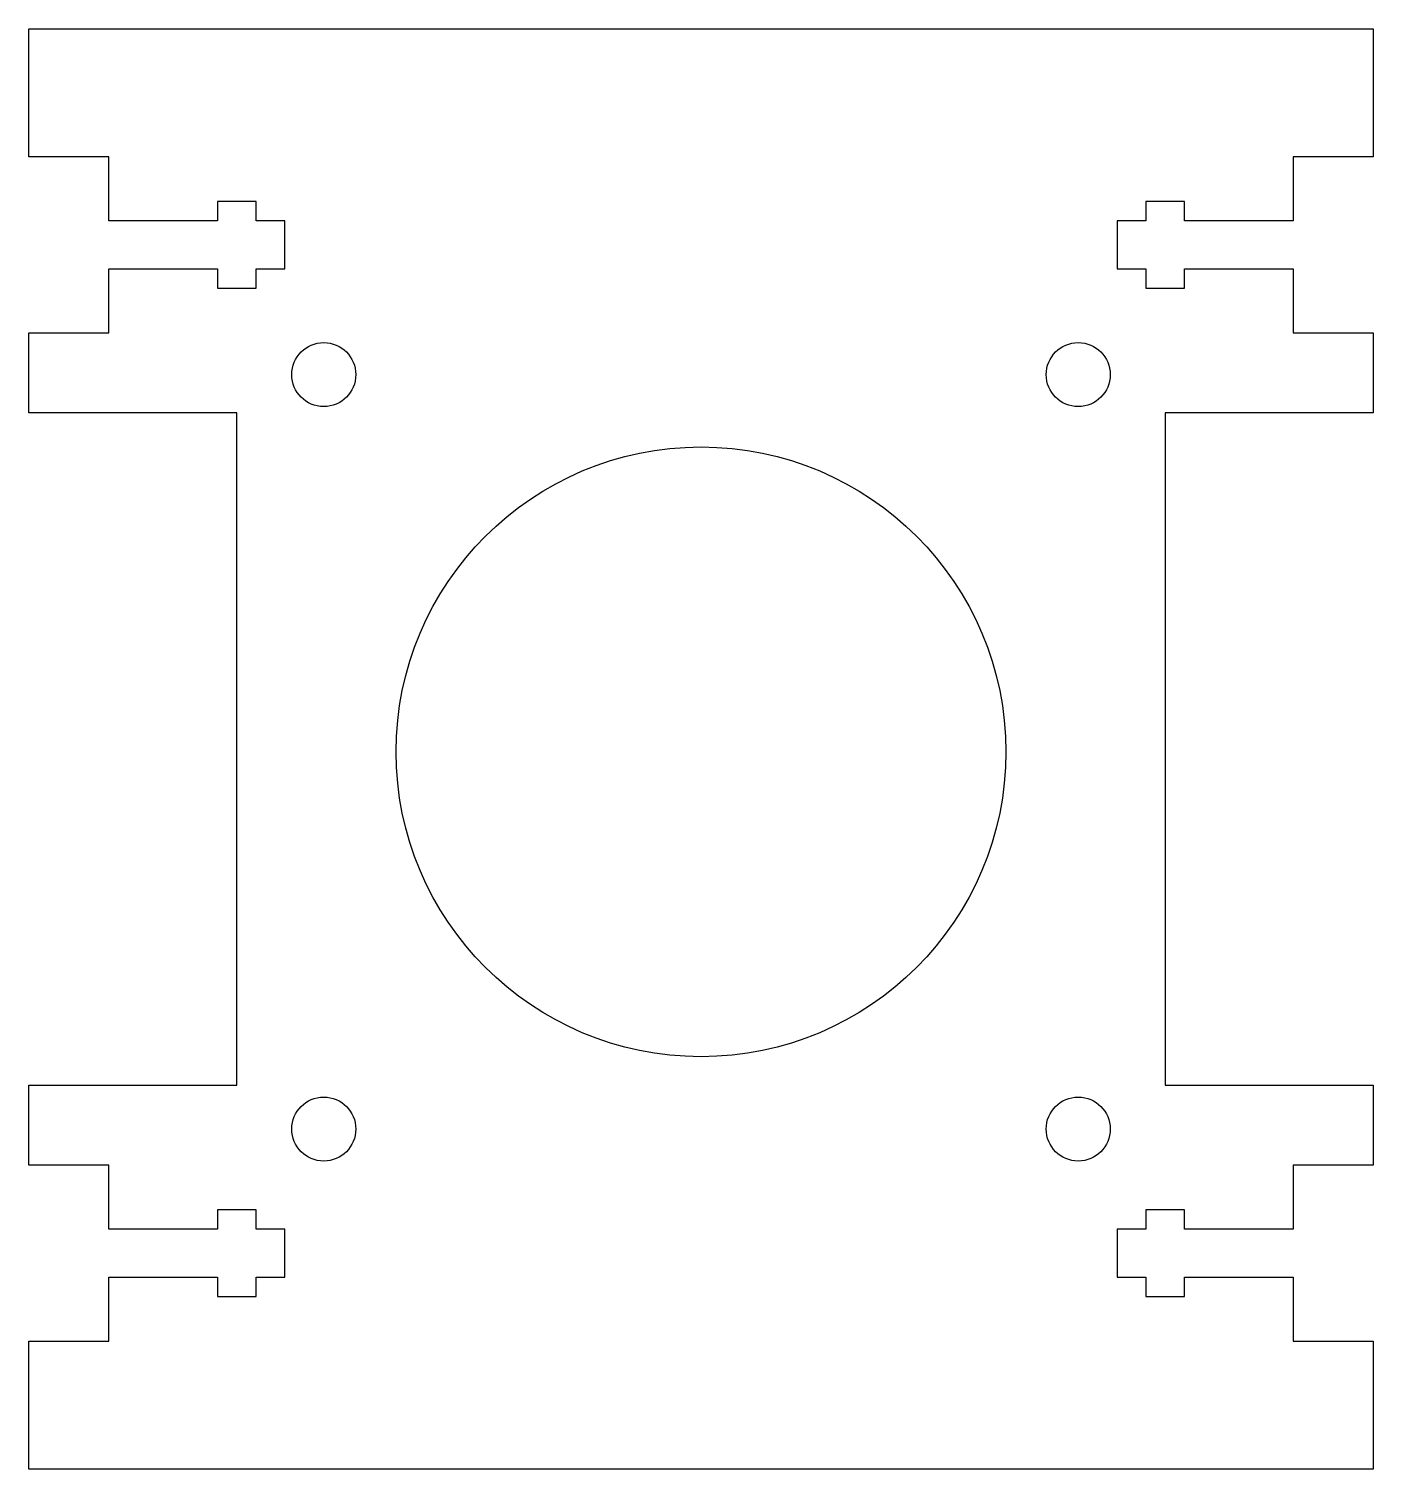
# Model space of a CAD drawing. Header units: millimetres. Extents: x -79 to 5, y 50 to 140.
import ezdxf

# ---------------------------------------------------------------- set-up
doc = ezdxf.new("R2010")
doc.units = ezdxf.units.MM
doc.layers.get('0').update_dxf_attribs({"linetype": 'CONTINUOUS'})

msp = doc.modelspace()

# ---------------------------------------------------------------- linework, layer by layer
msp.add_lwpolyline([(0, 65), (-6.8, 65), (-6.8, 66.2), (-9.2, 66.2), (-9.2, 65), (-11, 65), (-11, 62), (-9.2, 62), (-9.2, 60.8), (-6.8, 60.8), (-6.8, 62), (0, 62), (0, 58), (5, 58), (5, 50), (-79, 50), (-79, 58), (-74, 58), (-74, 62), (-67.2, 62), (-67.2, 60.8), (-64.8, 60.8), (-64.8, 62), (-63, 62), (-63, 65), (-64.8, 65), (-64.8, 66.2), (-67.2, 66.2), (-67.2, 65), (-74, 65), (-74, 69), (-79, 69), (-79, 74), (-66, 74), (-66, 116), (-79, 116), (-79, 121), (-74, 121), (-74, 125), (-67.2, 125), (-67.2, 123.8), (-64.8, 123.8), (-64.8, 125), (-63, 125), (-63, 128), (-64.8, 128), (-64.8, 129.2), (-67.2, 129.2), (-67.2, 128), (-74, 128), (-74, 132), (-79, 132), (-79, 140), (5, 140), (5, 132), (0, 132), (0, 128), (-6.8, 128), (-6.8, 129.2), (-9.2, 129.2), (-9.2, 128), (-11, 128), (-11, 125), (-9.2, 125), (-9.2, 123.8), (-6.8, 123.8), (-6.8, 125), (0, 125), (0, 121), (5, 121), (5, 116), (-8, 116), (-8, 74), (5, 74), (5, 69), (0, 69)], close=True)
for centre, radius in [((-60.57, 118.393), 2), ((-13.43, 118.393), 2), ((-37, 94.823), 19.05), ((-60.57, 71.253), 2), ((-13.43, 71.253), 2)]:
    msp.add_circle(centre, radius)

doc.saveas('drawing.dxf')
